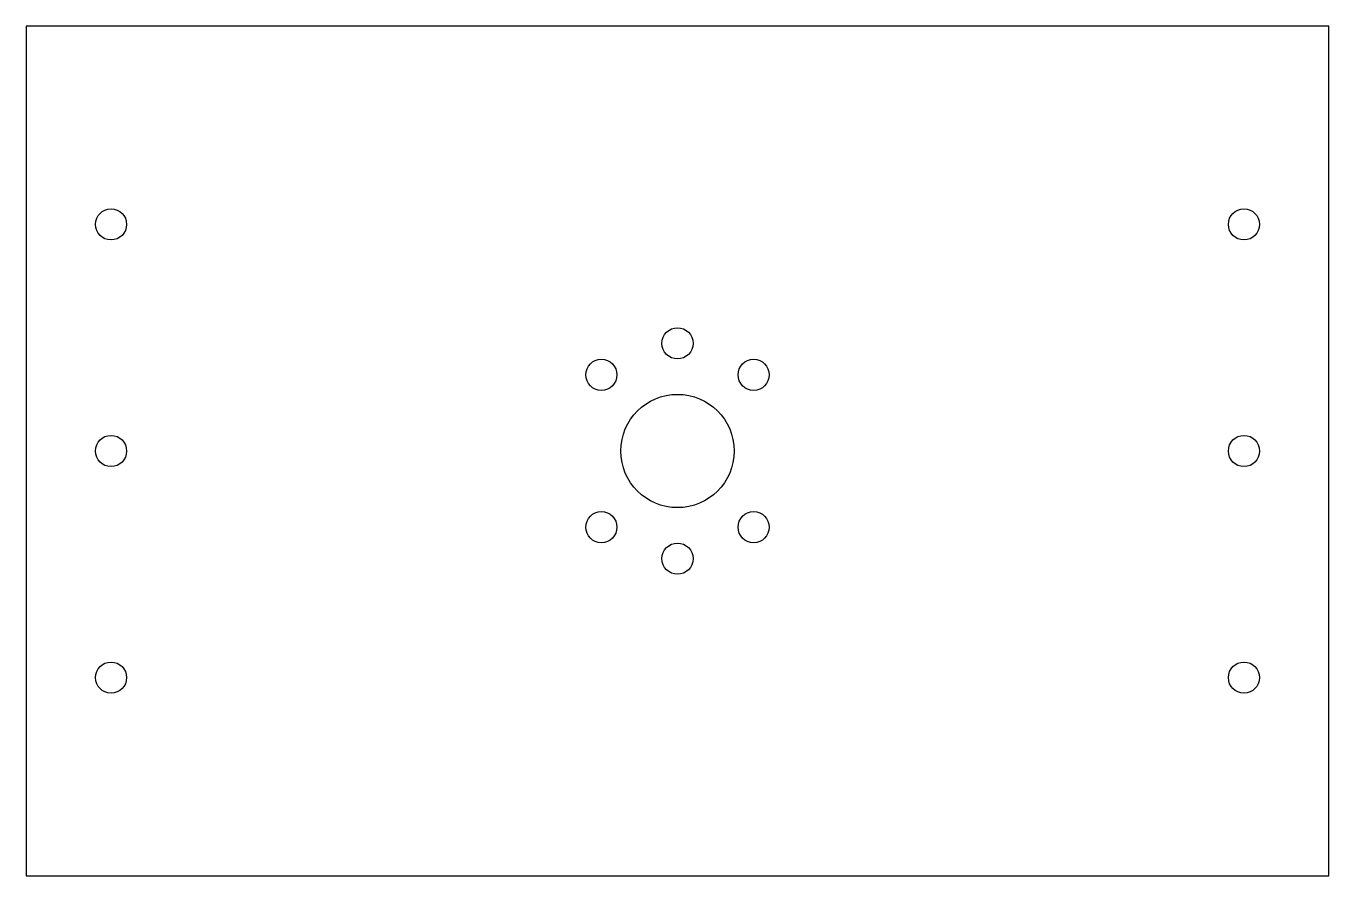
# Model space of a CAD drawing. Header units: millimetres. Extents: x -115 to 115, y -75 to 75.
import ezdxf

# ---------------------------------------------------------------- set-up
doc = ezdxf.new("R2010")
doc.units = ezdxf.units.MM

msp = doc.modelspace()

# ---------------------------------------------------------------- linework, layer by layer
at = {"color": 7, "linetype": 'Continuous', "lineweight": 25}
for p, q in [((115, 75), (-115, 75)), ((-115, 75), (-115, -75)), ((115, -75), (115, 75)), ((-115, -75), (115, -75))]:
    msp.add_line(p, q, dxfattribs=at)
for centre, radius in [((-100, 40), 2.75), ((100, 40), 2.75), ((0, 19), 2.75), ((-13.44, 13.44), 2.75), ((13.44, 13.44), 2.75), ((0, 0), 10), ((-100, 0), 2.75), ((100, 0), 2.75), ((-13.44, -13.44), 2.75), ((13.44, -13.44), 2.75), ((0, -19), 2.75), ((-100, -40), 2.75), ((100, -40), 2.75)]:
    msp.add_circle(centre, radius, dxfattribs=at)

doc.saveas('drawing.dxf')
